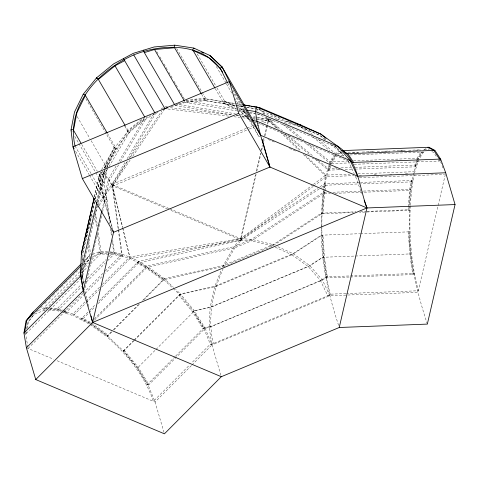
<?xml version="1.0" encoding="UTF-8"?>
<svg xmlns="http://www.w3.org/2000/svg" width="479" height="479" viewBox="0 0 479 479"><rect width="100%" height="100%" fill="white"/><g stroke="black" fill="none" stroke-linecap="round" stroke-linejoin="round"><path stroke-width="0.36" stroke-dasharray="2.4 1.8" d="M338.611 325.379C328.157 293.92 320.846 261.151 321.289 227.842M321.289 227.106L321.307 213.143L323.481 188.995M321.876 226.328C321.786 249.164 324.391 272.072 330.247 294.166L329.887 295.723L211.969 344.934L210.287 344.227L203.641 327.989L193.175 311.057L211.568 306.949L308.278 266.593L323.337 256.732M321.876 225.585C321.834 205.407 323.038 184.78 329.774 165.602M427.334 324.097C417.496 294.214 409.976 263.396 409.377 231.788C409.21 208.06 409.407 183.643 417.287 160.986M81.963 271.443L82.071 269.282M82.46 261.342L82.891 252.684L94.555 201.761M220.903 375.296L211.969 344.934L209.143 327.367L210.137 307.362L214.873 286.28L221.4 269.707M191.947 365.028L213.359 343.545C207.233 318.499 212.598 292.166 223.034 269.024M324.181 191.145L322.379 213.101L322.966 213.694L324.481 193.738L325.93 185.193L325.421 183.834L324.307 190.414M409.042 205.952L408.707 210.389L408.12 209.79L409.677 189.295L411.162 180.523L411.671 181.882L410.222 190.426L409.102 205.21M410.323 205.904C408.88 234.351 411.024 263.169 418.341 290.765L346.67 293.531M410.377 205.162L411.497 190.379L414.155 174.715M354.089 164.321L439.285 161.028L439.441 159.752M323.6 188.259L325.834 175.104L330.031 161.71L334.061 155.16M25.95 332.594L25.692 334.049L27.836 347.041M26.59 328.953L27.746 322.397L34.093 314.326M26.644 331.899L26.387 333.354L24.645 332.258M27.285 328.259L28.441 321.702L34.787 313.625M82.023 276.91L83.951 265.983L90.297 257.912L88.777 256.283L84.43 261.809M83.777 284.155L82.592 276.94L84.645 265.288L84.256 262.486M104.212 170.829L101.835 183.026L103.931 182.613L106.338 170.237M104.769 167.955L105.326 165.087L114.044 147.298L115.822 147.819L107.332 165.141L106.907 167.327M102.793 171.117L100.925 174.26L100.027 178.769L101.398 188.175L112.739 229.483L104.188 200.539L102.213 183.679L105.146 168.614M105.29 167.895L105.709 165.74L114.427 147.951L127.773 131.527L144.85 117.577L117.96 162.968M102.584 212.047L104.949 201.851L106.23 199.689L104.308 183.265L107.003 169.44M107.146 168.71C114.81 143.532 135.078 123.271 158.573 112.056M95.225 198.863L100.925 174.26L100.057 172.206L94.423 197.174M256.81 111.559L257.325 108.984L260.432 109.691L246.481 107.41M94.381 196.707L100.057 172.206M94.65 201.958L82.891 252.684L83.28 255.487M95.327 199.054L100.027 178.769L105.152 170.123M96.704 201.162L103.248 172.931L105.889 168.47M97.003 201.785L100.542 186.499L102.213 183.679L104.308 183.265L97.542 171.614M97.638 202.539L104.033 174.961L107.464 169.165M81.897 277.634L82.592 276.94L81.927 272.168L97.201 206.275M98.045 202.659L101.398 188.175L104.308 183.265M101.997 209.988L104.188 200.539L100.542 186.499L99.135 176.835L102.057 171.907M85.017 287.819L101.907 214.963M255.511 174.536L240.638 238.674L240.817 240.248L251.487 240.859L272.557 246.032L321.888 213.736L353.532 212.514M256.355 170.889L260.408 153.394M261.085 150.478L262.27 145.377M263.45 140.275L267.001 124.965M267.168 124.241L268.354 119.133L267.581 117.924M319.23 188.918L240.817 240.248L256.115 174.284M256.792 171.362L261.013 153.136M261.69 150.22L262.708 145.85M263.552 142.203L264.396 138.557M265.073 135.641L268.533 120.708L268.354 119.133L252.164 116.493M445.338 174.344L417.981 292.322L327.738 295.806L213.359 343.545L210.287 344.227L191.851 362.735M330.265 164.345L329.007 168.363L329.42 170.129L331.462 163.602L336.462 155.483M330.474 163.674L331.109 161.668L335.138 155.118M416.634 159.687L414.958 165.045L415.365 166.812L417.209 160.938M417.496 160.315L418.125 158.309L422.161 151.759M414.401 173.29L418.484 160.243L423.484 152.124L424.723 151.544M171.033 106.781L185.247 102.434L205.359 100.692L205.976 98.89L202.222 92.423M88.639 225.801L93.537 213.365M91.07 223.106L87.501 232.153L88.016 235.836M222.49 266.947L234.063 246.619L240.638 238.674L312.727 184.882M143.784 299.842L163.854 279.694L164.291 278.67L223.034 265.564L273.228 244.613L321.307 213.143L355.933 211.808M175.715 356.017L203.641 327.989L205.144 328.265L209.143 327.367L322.445 280.083L325.72 277.94L326.193 276.844L414.287 273.443L413.82 274.539L350.712 276.976M272.557 246.032L273.228 244.613L274.557 245.218M96.56 207.509L97.662 205.611M98.027 204.982L105.386 192.348L111.954 184.409L128.342 160.273M95.824 211.341L98.788 206.245M99.159 205.611L106.194 193.522L112.595 185.792L108.488 178.954L103.248 172.931L100.698 172.35M101.572 169.656L114.427 147.951L106.53 134.359M104.248 168.207L105.709 165.74L90.297 139.209M104.656 167.967L116.199 148.472L107.553 133.587M106.266 167.836L127.773 131.527L124.768 126.342M106.979 167.033L107.709 165.8M108.99 166.59L129.204 132.473L125.438 125.995M116.062 166.165L108.488 178.954L105.386 192.348L109.787 224.016M118.594 164.86L109.14 180.828L106.194 193.522L110.481 224.358M120.486 161.668L145.826 118.888M124.917 162.525L111.954 184.409L121.696 254.481L122.379 256.133L105.332 273.24M127.21 158.663L154.28 112.96M103.248 172.931L104.033 174.961L109.14 180.828L112.517 186.139L127.18 161.381M129.085 158.166L155.388 113.768M335.39 155.525L330.39 163.644L305.087 142.718M417.053 158.351L421.083 151.801M417.413 160.285L422.406 152.166M201.605 94.225L205.359 100.692L223.903 103.524L225.016 101.799L216.37 86.915M246.308 128.336L111.954 184.409L112.517 186.139L130.21 159.98M132.725 156.268L164.944 108.643M130.444 157.178L161.956 110.769M83.825 262.773L89.471 255.588L88.034 245.272M84.645 265.288L89.627 258.941M169.758 208.784L240.638 238.674L241.278 240.057L234.872 247.793L224.13 266.24L163.854 279.694L146.999 267.402L130.186 258.54L114.565 253.72L101.195 253.265L92.351 256.684M84.585 260.492L89.471 255.588L90.986 257.211M36.356 312.051L38.452 309.949M40.547 307.847L42.643 305.746M44.739 303.638L46.828 301.536M48.924 299.435L52.588 295.759M53.115 295.232L56.779 291.549M57.306 291.022L60.971 287.346M61.492 286.819L65.156 283.143M65.683 282.616L69.347 278.934M69.874 278.407L79.298 268.947M83.49 264.743L90.297 257.912M79.742 271.821L43.056 308.65L37.158 310.931M81.849 269.707L88.705 262.821M91.872 259.648L99.949 251.535L109.344 251.858M34.775 314.062L44.296 310.38L79.406 275.138M81.514 273.024L87.843 266.671M90.477 264.025L101.195 253.265L98.219 231.884M81.37 278.161L25.692 334.049L23.95 332.953M49.559 308.871L56.779 309.117L81.34 284.466M83.448 282.347L84.502 281.287M87.669 278.113L106.128 259.582M108.763 256.936L112.984 252.702L121.007 255.175L121.684 256.828L113.87 254.415L100.5 253.966L99.255 252.235L109.374 252.577M48.84 309.679L58.492 310.003L82.753 285.652M86.448 281.945L105.434 262.887M107.541 260.768L113.87 254.415M28.075 348.49L83.035 293.292M83.388 292.962L103.075 273.174M105.182 271.054L121.696 254.481M84.765 293.884L65.479 313.242L64.803 311.589M85.292 293.358L102.171 276.413M62.797 310.973L72.826 314.062L85.466 301.375M85.992 300.842L100.219 286.568M102.326 284.448L129.719 256.954L240.638 238.674L251.589 239.302L273.228 244.613M61.929 312.146L73.293 315.655L85.933 302.962M86.46 302.435L99.632 289.214M101.74 287.095L130.186 258.54L241.278 240.057L170.057 210.024M87.908 312.134L81.454 318.613L81.699 320.08L88.675 313.08M90.004 310.033L95.764 304.249M98.908 301.093L138.353 261.498L240.638 238.674L317.475 188.373M89.202 312.553L94.962 306.77M98.099 303.614L138.593 262.971L241.278 240.057M94.447 318.786L146.981 266.049L234.063 246.619L251.589 239.302L322.858 192.648M94.465 320.134L146.305 268.096L163.159 280.389L163.596 279.371L146.287 266.743L137.659 262.199L137.898 263.666L146.305 268.096M111.23 331.935L107.392 335.785L106.961 336.803C127.091 354.352 144.796 375.722 153.394 401.342L189.744 364.848M113.325 329.833L138.461 304.602M142.646 300.393L164.291 278.67L173.452 287.334M111.841 331.905L106.961 336.803L90.106 324.511L73.293 315.655M113.936 329.803L139.599 304.045M133.875 340.485L122.708 351.694L133.683 340.916M134.395 339.958L180.463 293.962L214.873 286.28L293.118 253.625L321.283 235.189L359.723 233.704M134.21 340.389L180.463 293.962L175.607 289.376M164.01 432.411L155.07 402.049L148.245 385.373L137.497 367.986L155.471 349.945M155.998 349.419L194.396 310.877L210.137 307.362L309.907 265.725L322.786 257.289L410.886 253.888M175.194 356.544L146.742 385.104L148.245 385.373L205.144 328.265L194.396 310.877L180.463 293.962M191.42 365.561L155.07 402.049L56.306 360.394M173.087 288.424L179.601 294.585L216.185 286.424L291.927 254.81L293.118 253.625L309.907 265.725L322.445 280.083L329.887 295.723M141.622 119.247L127.396 130.869L128.821 131.821L145.448 118.235L150.544 115.499M313.326 184.439L325.834 175.104L349.724 174.182M240.817 240.248L313.086 186.517M313.691 186.068L326.301 176.691L353.927 175.625M179.769 294.657L178.912 295.28L192.48 311.751L202.946 328.684L204.449 328.959L193.702 311.572L179.601 294.585M252.9 119.978L251.05 121.211L239.237 110.092L237.273 109.188M319.972 186.738L324.349 183.876L359.717 182.511M321.732 187.277L324.852 185.235L360.226 183.87M323.403 193.779L251.487 240.859L234.872 247.793L146.999 267.402M275.233 247.242L291.927 254.81L321.864 235.213L321.283 235.189M209.143 327.367L320.493 280.574L326.193 276.844M161.201 108.805L163.165 107.757M340.246 150.963L335.162 153.37L316.912 138.281M337.863 154.358L340.952 152.891L342.03 152.849M423.897 149.67L426.436 148.466M246.996 128.049L253.193 125.462M261.462 122.013L268.354 119.133L271.276 119.301M112.517 186.139L248.505 129.384M249.188 129.096L256.067 126.228M256.756 125.941L260.887 124.217M263.636 123.067L268.911 120.87L268.354 119.133L252.774 117.325M104.188 200.539L106.23 199.689L91.567 174.452M271.874 246.32L224.13 266.24L223.034 265.564M92.746 254.325L99.949 251.535L101.195 253.265M165.171 106.841L168.644 105.781M178.098 103.847L184.87 101.782L204.976 100.033L205.593 98.231L188.63 99.704M291.927 254.81L308.278 266.593L320.493 280.574L322.445 280.083M203.641 327.989L210.604 326.433M192.48 311.751L193.702 311.572M234.518 103.35L205.976 98.89L185.325 100.68L236.159 108.984M348.005 152.615L358.472 152.214M362.208 152.071L374.165 151.609M377.153 151.49L389.858 150.999M392.852 150.885L405.557 150.394M408.545 150.28L420.502 149.819M424.238 149.676L429.052 149.49L428.974 147.263M336.24 153.328L342.216 153.1M352.682 152.693L358.657 152.466M368.375 152.088L374.35 151.861M384.068 151.484L390.05 151.25M399.761 150.879L404.995 150.675M415.461 150.274L420.688 150.071M340.946 155.316L343.934 155.196M349.915 154.968L423.484 152.124L423.256 149.969M348.293 161.004L330.031 161.71L308.704 144.071M353.526 160.8L418.125 158.309M331.462 163.602L350.149 162.884M318.194 160.351L327.935 168.404L335.731 168.105M340.964 167.901L352.179 167.47M355.167 167.357L416.029 165.004L416.443 166.77L356.328 169.087M315.176 159.279L328.349 170.171L339.88 169.722M345.114 169.524L353.334 169.207M357.939 173.865L413.928 171.704M359.154 175.428L361.394 175.338M374.081 174.847L376.32 174.763M389.762 174.242L392.002 174.158M405.438 173.637L407.677 173.554M359.478 177.655L444.59 174.374M360.465 182.481L412.443 180.475L412.946 181.834L360.968 183.84M323.93 192.606L328.408 192.432M332.881 192.259L362.705 191.109M363.447 191.079L410.952 189.247M324.481 193.738L330.444 193.504M334.917 193.336L410.222 190.426M360.406 211.634L366.369 211.401M367.118 211.371L409.401 209.742L409.988 210.335L359.501 212.287M360.471 233.68L409.964 231.812L409.377 231.788M325.72 277.94L349.963 277M345.928 293.555L330.247 294.166L327.738 295.806L320.493 280.574M105.326 165.087L107.332 165.141M110.062 251.882C130.551 254.074 148.31 266.456 164.291 278.67M110.092 252.601L112.984 252.702M47.493 307.943L43.876 307.823L45.122 309.554M50.385 308.039L57.606 308.284L62.953 309.937M46.667 308.769L43.056 308.65L44.296 310.38M48.014 310.506L57.666 310.835L61.216 311.931M276.389 119.594L279.311 119.762L292.292 122.947M276.138 128.079L268.533 120.708L275.497 121.103M214.873 286.28L216.185 286.424M170.41 107.745L232.74 114.996M236.446 115.427L238.674 115.684M241.644 116.032L248.32 116.804M167.907 108.99L228.663 116.134M233.848 116.744L239.775 117.439M242.739 117.792L249.403 118.576M253.852 119.097L255.331 119.271M256.073 119.361L268.911 120.87L266.629 117.277M237.446 103.829L241.099 104.428M205.976 98.89L234.65 103.572M235.387 103.692L241.266 104.656M215.257 88.639L223.903 103.524L235.53 105.422M236.255 105.542L242.793 106.613M246.428 107.206L257.325 108.984L319.649 135.27L326.912 140.503M205.359 100.692L235.464 105.608M236.201 105.727L242.811 106.811M244.027 109.685L241.153 109.218L238.464 107.979M239.105 109.469L244.997 110.427M262.678 113.319L264.887 113.679L279.311 119.762M245.464 111.703L239.62 110.745L251.433 121.864L258.54 136.12L259.941 136.347M249.846 112.421L254.966 113.254M185.247 102.434L236.812 110.859M237.548 110.978L246.386 112.427M249.331 112.906L260.378 114.709M175.637 103.985L235.243 113.727M240.392 114.565L248.487 115.888M175.098 105.542L232.471 114.912M236.147 115.517L239.093 115.996M242.033 116.475L249.385 117.678M253.068 118.277L268.911 120.87M254.966 122.444L256.385 122.672M100.925 174.26L104.033 174.961M284.292 122.564L300.273 126.492L307.183 132.204M114.427 147.951L116.199 148.472M63.623 310.141L65.629 310.763L66.306 312.416L64.174 311.757M56.779 309.117L62.126 310.763M58.492 310.003L61.336 310.883M270.048 113.745L281.041 118.379M287.226 120.989L300.273 126.492M257.115 113.78L335.995 147.053L338.815 149.382M257.798 122.905L348.209 161.034L350.239 162.71M268.216 139.473L275.772 142.658M289.508 148.454L297.064 151.639M312.176 158.016L318.361 160.621M334.845 167.572L340.341 169.895M169.069 208.497L111.954 184.409L122.438 227.208M118.582 228.854L112.595 185.792L167.309 208.862M26.393 347.778L53.552 359.232M300.944 126.797L319.649 135.27L324.828 139.557M277.868 246.715L293.118 253.625M225.016 101.799L235.776 106.745M236.62 108.889L223.519 102.871L224.633 101.147L240.769 108.559L248.685 116.008M223.903 103.524L236.345 109.242M431.813 151.544L433.734 152.556L436.513 156.795M330.588 144.317L342.234 153.561M72.826 314.062L90.088 323.163L90.782 322.463L82.148 317.918L82.394 319.385L90.148 323.475M80.843 275.844L82.592 276.94M127.773 131.527L129.204 132.473M333.576 145.305L335.995 147.053L345.275 157.675M91.375 322.9L108.086 335.084L107.649 336.108L90.794 323.816M90.681 323.594L107.392 335.785L123.564 351.071L137.497 367.986M335.15 145.927L337.444 147.819M304.369 127.905L312.35 134.509M312.937 136.964L329.63 150.765M355.454 176.266L356.346 177.002M286.801 125.959L304.093 140.257M282.652 124.169L299.908 138.437M282.676 130.983L268.354 119.133L279 129.498M287.831 135.246L313.038 156.088M268.533 120.708L279.095 129.444M284.825 134.18L310.021 155.016M248.535 116.163L241.153 109.218L235.135 98.854M163.854 279.694L172.542 287.909M280.407 132.216L299.088 150.316M303.357 154.454L326.301 176.691M283.257 133.647L300.818 150.747M305.075 154.891L325.834 175.104M321.307 213.143L321.888 213.736M262.504 110.942L264.887 113.679M260.893 110.224L264.606 114.487M438.495 159.818L439.285 161.028M233.016 90.16L251.433 121.864M227.717 83.053L229.974 86.938M234.105 94.058L258.54 136.12M216.346 66.509L226.118 83.328M226.489 83.975L231.752 93.034M197.204 53.917L215.993 86.268M176.727 48.541L201.845 91.782M156.825 51.624L158.327 54.205M159.824 56.785L162.453 61.3M163.95 63.887L167.327 69.695M168.824 72.275L172.201 78.083M174.075 81.31L177.446 87.118M178.948 89.699L184.942 100.027M85.861 98.782L106.152 133.713M77.143 116.571L89.92 138.563M81.759 144.442L97.165 170.967M71.395 130.623L72.149 131.917M74.778 136.443L78.538 142.916M78.909 143.562L102.213 183.679M75.029 145.975L91.19 173.805M75.616 151.358L89.148 174.655M89.525 175.302L104.949 201.851M100.542 186.499L101.398 188.175M348.209 161.034L354.191 173.62M205.144 328.265L211.969 344.934M65.497 310.895L66.174 312.548M440.608 161.657L443.099 168.333M411.365 180.517L411.874 181.876M324.349 183.876L324.852 185.235M355.705 176.955L361.705 193.492M122.612 227.932L129.719 256.954M112.595 185.792L122.642 227.333M122.816 228.058L130.186 258.54M88.831 306.578L84.609 289.208M327.935 168.404L328.349 170.171M138.353 261.498L138.593 262.971M81.927 272.168L83.873 284.286M118.684 229.591L122.379 256.133M111.296 230.231L112.014 235.369M112.625 239.775L114.565 253.72M110.404 228.435L111.427 235.8M112.349 242.428L113.679 252.002M95.555 212.712L97.399 225.986M94.962 215.688L96.692 228.124M97.608 234.71L99.949 251.535M88.735 240.997L90.579 254.265M86.603 234.961L87.322 240.117M82.053 257.409L82.556 261.001M340.904 151.406L340.952 152.891M327.265 276.802L326.798 277.898L323.864 257.247L322.355 235.147L322.942 235.171L324.409 256.69L327.265 276.802M413.215 273.485L412.742 274.581L409.808 253.93L408.3 231.83L408.886 231.854L410.353 253.373L413.215 273.485M124.259 350.377L123.402 350.999L136.97 367.471L147.436 384.403L148.939 384.679L138.192 367.291L124.259 350.377"/><path stroke-width="0.72" d="M440.441 160.351L440.59 159.07L434.884 150.364L428.974 147.263L341.952 150.622M243.296 104.787L259.648 107.655L300.944 125.073L320.834 134.084L337.623 146.185L350.161 160.543L352.496 162.471L440.59 159.07L445.698 172.781L455.05 204.557L427.334 324.097L339.24 327.498L221.322 376.71L164.423 433.824L35.745 379.554L26.393 347.778L23.95 332.953L26.058 320.99L32.572 312.697L81.442 263.642M24.645 332.258L26.752 320.295L33.267 312.003M80.155 276.539L80.771 273.018M81.095 274.437L80.843 275.844L83.286 290.669L92.639 322.445L221.322 376.71M35.745 379.554L92.639 322.445L113.541 232.315L82.34 178.601L72.988 146.825L71.018 129.965L74.508 112.032L83.226 94.243L96.578 77.814L113.649 63.863L133.276 53.343L154.124 46.972L174.775 45.176L193.815 48.086L209.952 55.504L222.082 66.916L253.283 120.63L260.582 135.27L269.934 167.045L366.956 207.958L455.05 204.557M73.491 130.21L76.891 112.745L85.382 95.417M94.046 198.15L81.454 253.098L80.466 273.102L80.843 275.844L23.95 332.953M94.088 198.623L81.454 253.098L81.658 254.535M96.83 202.509L80.466 273.102L83.286 290.669L26.393 347.778M83.286 290.669L101.829 210.718M339.24 327.498L366.956 207.958C358.963 187.073 358.46 159.423 337.623 146.185L255.535 111.565L246.907 110.158M174.775 45.176L174.158 46.978L201.228 93.579M86.19 232.016L87.555 228.561M26.058 320.99L81.214 265.623M98.381 79.418L115.008 65.833L124.564 60.707M222.49 72.042C204 42.439 162.71 43.098 133.743 54.929C99.213 69.928 65.713 105.608 75.029 145.975M163.668 109.326L164.944 108.643L133.743 54.929M82.34 178.601L238.734 113.331L269.934 167.045L113.541 232.315L113.122 230.902M144.347 52.606L154.501 49.505L174.613 47.756M165.62 108.434L167.65 107.817M71.018 129.965L73.107 129.558L81.005 143.149M434.884 150.364L346.79 153.765L344.82 152.729M227.339 82.406L220.232 68.156L222.082 66.916L229.381 81.556L260.582 135.27L357.603 176.182L445.698 172.781M243.47 105.015L247.146 105.614M248.619 105.853L250.086 106.098M251.559 106.338L259.648 107.655L260.6 108.751M297.339 124.187L300.944 125.073M83.226 94.243L84.999 94.764L107.176 132.94M201.593 52.139L203.611 53.067M193.085 50.469L208.796 57.69L220.615 68.808M427.903 147.304L433.812 150.406L439.518 159.112M343.269 151.31L347.868 153.723L353.568 162.429M325.989 138.347L320.834 134.084L256.457 106.937L255.535 111.565L256.942 121.229L260.582 135.27M222.466 67.575L209.952 55.504M252.229 119.636L253.283 120.63L256.942 121.229L350.161 160.543L357.603 176.182M194.199 48.744L193.815 48.086L192.702 49.816L214.879 87.992M154.501 49.505L184.493 101.135M174.715 104.883L143.898 51.828L143.7 50.157M155.004 113.11L123.462 58.606M115.008 65.833L144.694 116.942M125.061 125.348L98.003 78.766L96.578 77.814L96.956 78.466M74.113 148.771L72.988 146.825L229.381 81.556L238.734 113.331M364.202 200.378L366.956 207.958L92.639 322.445L91.082 315.954M262.145 139.413L269.934 167.045M113.14 230.896L113.541 232.315"/></g></svg>
